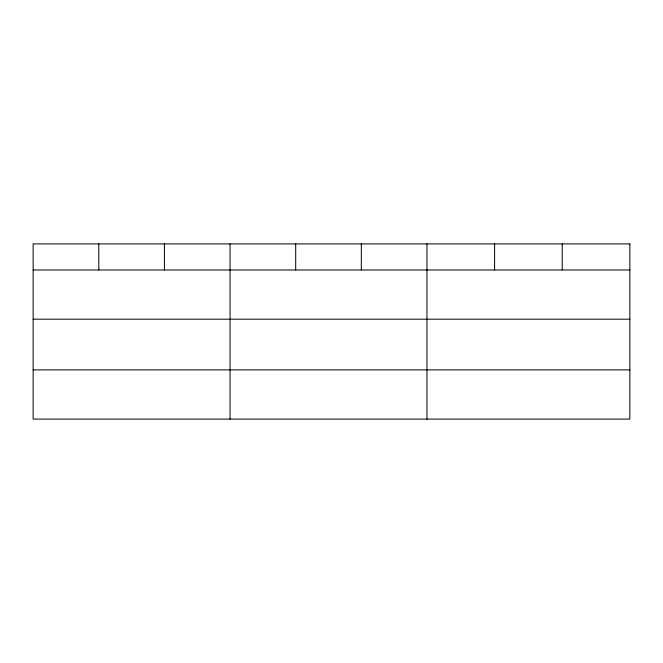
<?xml version="1.0" encoding="UTF-8"?>
<svg xmlns="http://www.w3.org/2000/svg" width="663" height="663" viewBox="0 0 663 663"><rect width="100%" height="100%" fill="white"/><g stroke="black" fill="none" stroke-linecap="round" stroke-linejoin="round"><path stroke-width="0.99" d="M33.15 269.974L629.85 269.974M33.15 319.185L629.85 319.185M33.15 369.879L629.85 369.879M562.224 243.909L562.224 269.974M494.598 243.909L494.598 269.974M426.972 243.909L426.972 419.091M361.335 243.909L361.335 269.974M295.698 243.909L295.698 269.974M230.061 243.909L230.061 419.091M164.424 243.909L164.424 269.974M98.787 243.909L98.787 269.974M629.85 243.909L33.15 243.909L33.15 419.091L629.85 419.091L629.85 243.909"/></g></svg>
